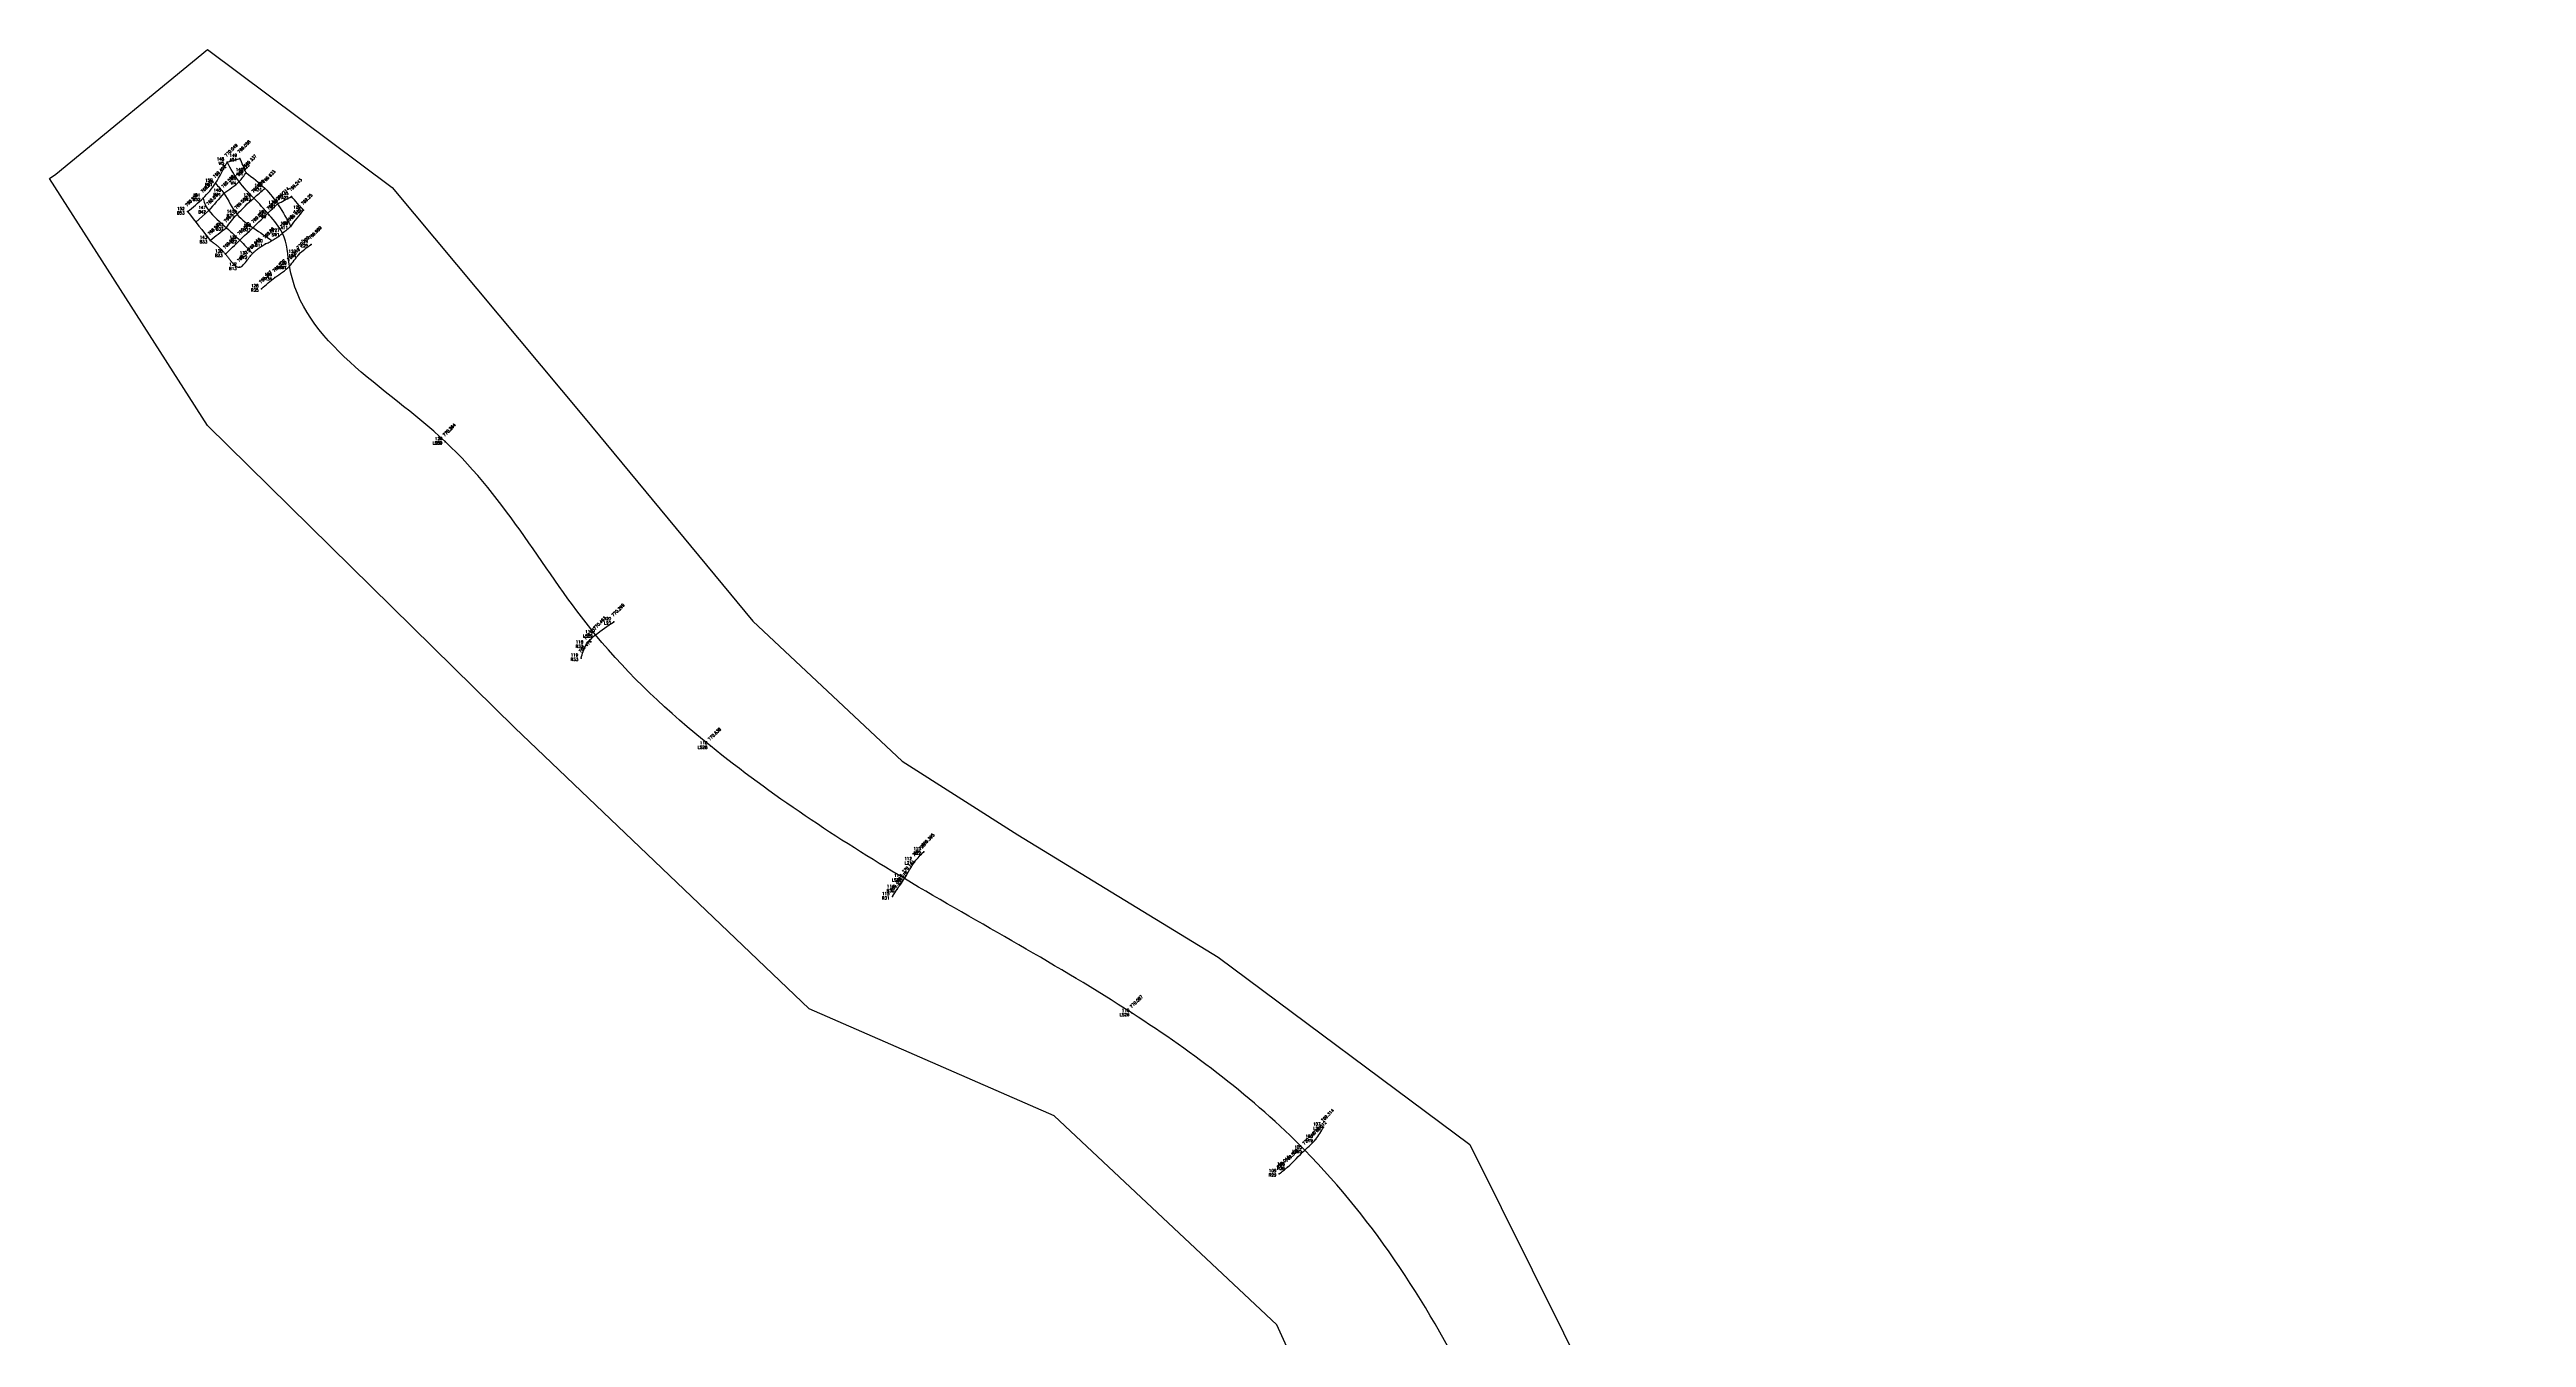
# Model space of a CAD drawing. Header units: millimetres. Extents: x 505 to 14020, y 627 to 6964.
# Drawn here: x 505.3 to 717.8, y 963.7 to 1074.2 of the extents above; entities that cross this region are included whole.
import ezdxf
from ezdxf.enums import TextEntityAlignment as Align

# ---------------------------------------------------------------- set-up
doc = ezdxf.new("R2010")
doc.units = ezdxf.units.MM
for name, color, linetype in [('Boundary', 6, 'Continuous'), ('Points', 7, 'Continuous'), ('Points-ELV', 6, 'Continuous'), ('Points-NUM', 4, 'Continuous'), ('Points-TXT', 3, 'Continuous')]:
    doc.layers.add(name, color=color, linetype=linetype)
doc.styles.add('romans', font='romans.shx')

# ---------------------------------------------------------------- blocks, each defined once
blk = doc.blocks.new('POINTS')
at = {"layer": 'Points'}
blk.add_line((0, 0), (0, 0), dxfattribs=at)
blk.add_point((0, 0), dxfattribs=at)
at = {"layer": 'Points-ELV', "style": 'romans'}
blk.add_attdef('ELEV', text='', height=1, rotation=45, dxfattribs=at).set_placement((0, 0), align=Align.BOTTOM_LEFT)
at = {"layer": 'Points-NUM', "style": 'romans'}
blk.add_attdef('PTNUM', text='', height=1, dxfattribs=at).set_placement((0, 0), align=Align.BOTTOM_RIGHT)
at = {"layer": 'Points-TXT', "style": 'romans'}
blk.add_attdef('DESC', text='', height=1, dxfattribs=at).set_placement((0, 0), align=Align.BOTTOM_RIGHT)

msp = doc.modelspace()

# ---------------------------------------------------------------- linework, layer by layer
for p, q in [((520.521, 1064.589, 770.049), (521.624, 1064.897)), ((518.951, 1060.42), (517.841, 1059.423))]:
    msp.add_line(p, q)
for points in [[(517.129, 1060.327, 768.558), (518.477, 1061.485, 768.819), (519.529, 1062.763, 769.492), (520.521, 1064.589, 770.049)], [(912.967, 648.71, 769.99), (902.379, 655.921, 769.999), (890.136, 664.768, 770.023), (876.479, 670.736, 769.982), (862.853, 677.391, 770.211), (850.419, 685.514, 770.182), (838.462, 694.46, 770.202), (826.993, 704.031, 770.175), (815.465, 713.515, 770.399), (807.631, 718.67, 770.426), (795.741, 727.771, 770.532), (781.669, 739.228, 770.447), (763.991, 756.343, 770.299), (750.93, 769.497, 770.212), (747.806, 772.493, 769.993), (746.553, 773.723, 769.925), (745.169, 775.329, 769.792), (743.778, 776.627, 769.765), (742.35, 778.051, 769.843), (729.68, 789.929, 769.883), (715.665, 806.134, 770.031), (702.073, 824.88, 769.989), (687.596, 846.578, 770.046), (672.149, 869.737, 769.766), (661.595, 890.131, 769.78), (649.047, 915.245, 769.769), (636.247, 938.94, 769.808), (627.61, 958.402, 770.004), (612.976, 979.791, 770.148), (598.181, 991.529, 770.087), (578.632, 1003.092, 770.164), (561.982, 1014.478, 770.638), (552.136, 1024.014, 770.493), (539.23, 1040.596, 770.264), (525.879, 1055.65, 769.819), (525.282, 1058.47, 770.019), (524.144, 1060.035, 769.993), (522.82, 1061.496, 769.859), (521.551, 1062.902, 769.925), (520.521, 1064.589, 770.049)], [(522.155, 1063.673, 769.337), (521.624, 1064.897)], [(520.238, 1061.908, 769.528), (521.551, 1062.902, 769.925), (522.155, 1063.673, 769.337)], [(518.477, 1061.485, 768.819), (518.951, 1060.42), (520.463, 1058.951, 769.118), (521.619, 1057.875)], [(520.238, 1061.908, 769.528), (518.951, 1060.42)], [(520.463, 1058.951, 769.118), (521.379, 1060.095, 769.589), (522.82, 1061.496, 769.859), (523.762, 1062.329, 769.633)], [(524.856, 1060.997, 0.05), (526.041, 1061.624)], [(525.991, 1059.068, 769.922), (527.084, 1060.454, 769.25)], [(527.084, 1060.454, 769.25), (526.041, 1061.624)], [(517.129, 1060.327, 768.558), (519.074, 1057.861)], [(519.074, 1057.861), (520.463, 1058.951, 769.118)], [(523.472, 1053.709, 769.287), (524.627, 1054.678, 769.532), (525.879, 1055.65, 769.819), (526.692, 1056.664, 770.109), (527.729, 1057.518, 769.989)], [(550.897, 1022.018, 769.474), (551.325, 1023.133, 770.037), (552.136, 1024.014, 770.493), (553.715, 1025.13, 770.299)], [(577.6, 1001.541, 769.555), (578.013, 1002.178, 769.916), (578.632, 1003.092, 770.164), (579.523, 1004.547, 769.796), (580.295, 1005.397, 769.395)], [(610.793, 977.765, 769.011), (611.507, 978.335, 769.509), (612.976, 979.791, 770.148), (613.924, 980.722, 769.812), (614.577, 981.762, 769.314)]]:
    msp.add_spline(points, degree=3)
for points, knots in [([(519.529, 1062.763, 769.492), (519.776, 1062.488, 769.506), (520.502, 1061.68, 769.548), (521.18, 1060.025, 769.519), (522.821, 1058.904, 769.857), (523.86, 1058.195, 770.063), (524.374, 1057.843, 770.162)], [0, 0, 0, 0, 1.1113064, 3.2543349, 5.1493797, 7.0215276, 7.0215276, 7.0215276, 7.0215276]), ([(522.155, 1063.673, 769.337), (522.709, 1063.251, 769.459), (523.763, 1062.446, 769.685), (525.035, 1060.833, 769.676), (525.662, 1059.675, 769.837), (525.991, 1059.068, 769.922)], [769.3381551, 769.3381551, 769.3381551, 769.3381551, 771.4539058, 773.3442738, 775.4276105, 775.4276105, 775.4276105, 775.4276105]), ([(520.386, 1056.686), (520.797, 1057.083, -0.001), (522.301, 1058.533, -0.003), (523.787, 1059.965, 0.02), (524.856, 1060.997, 0.05)], [0, 0, 0, 0, 1.7125341, 6.2604009, 6.2604009, 6.2604009, 6.2604009])]:
    msp.add_open_spline(points, degree=3, knots=knots)
msp.add_rational_spline([(519.074, 1057.861), (519.511, 1057.539), (520.358, 1056.917), (521.541, 1054.952), (522.56, 1056.79), (523.373, 1057.286), (523.828, 1057.562), (524.35, 1057.801), (524.838, 1058.106), (525.282, 1058.47)], [1, 1, 1, 1, 1, 1, 1, 0.994440842266, 0.994440842266, 1], degree=3, knots=[0, 0, 0, 0, 1.7612869, 3.4127892, 4.741415, 6.4209172, 6.4209172, 6.4209172, 6.6793796, 6.6793796, 6.6793796, 6.6793796])
for points in [[(525.991, 1059.068, 769.922), (525.791, 1058.855, 769.999), (525.536, 1058.663, 770.009), (525.282, 1058.47, 770.019)], [(521.619, 1057.875), (521.979, 1057.492, 92.225), (522.34, 1057.109, 184.45), (522.7, 1056.726, 276.675)]]:
    msp.add_open_spline(points, degree=3)
at = {"layer": 'Boundary'}
msp.add_line((505.292, 1063.167), (505.844, 1063.552), dxfattribs=at)
for points in [[(505.844, 1063.552, 0), (518.832, 1074.242, 0), (534.685, 1062.407, 0), (551.111, 1042.746, 0), (565.628, 1025.185, 0), (578.425, 1013.159, 0), (588.357, 1006.86, 0), (605.548, 996.361, 0), (627.146, 980.279, 0), (640.516, 953.364, 0), (660.01, 913.012, 0), (676.054, 888.006, 0), (713.707, 825.892, 0)], [(700.802, 796.745, 0), (662.191, 858.332, 0), (631.433, 918.895, 0), (610.585, 964.8, 0), (591.485, 982.743, 0), (570.474, 991.906, 0), (545.212, 1016.019, 0), (518.854, 1041.979, 0), (505.292, 1063.167, 0)]]:
    msp.add_polyline3d(points, dxfattribs=at)

# ---------------------------------------------------------------- block references
at = {"layer": 'Points', "linetype": 'Continuous'}
ref = msp.add_blockref('POINTS', (520.521, 1064.589, 770.049), dxfattribs=at)
ref.add_attrib('PTNUM', '148', dxfattribs={"layer": 'Points-NUM', "height": 0.25, "style": 'romans'}).set_placement((520.271, 1064.652, 770.049), align=Align.BOTTOM_RIGHT)
ref.add_attrib('DESC', 'W5', dxfattribs={"layer": 'Points-TXT', "height": 0.25, "style": 'romans'}).set_placement((520.271, 1064.277, 770.049), align=Align.BOTTOM_RIGHT)
ref.add_attrib('ELEV', '770.049', dxfattribs={"layer": 'Points-ELV', "height": 0.25, "rotation": 45, "style": 'romans'}).set_placement((520.521, 1064.964, 770.049), align=Align.BOTTOM_LEFT)
ref = msp.add_blockref('POINTS', (521.624, 1064.897), dxfattribs=at)
ref.add_attrib('PTNUM', '149', dxfattribs={"layer": 'Points-NUM', "height": 0.25, "style": 'romans'}).set_placement((521.374, 1064.959), align=Align.BOTTOM_RIGHT)
ref.add_attrib('DESC', 'A51', dxfattribs={"layer": 'Points-TXT', "height": 0.25, "style": 'romans'}).set_placement((521.374, 1064.584), align=Align.BOTTOM_RIGHT)
ref.add_attrib('ELEV', '769.058', dxfattribs={"layer": 'Points-ELV', "height": 0.25, "rotation": 45, "style": 'romans'}).set_placement((521.624, 1065.272), align=Align.BOTTOM_LEFT)
ref = msp.add_blockref('POINTS', (522.155, 1063.673, 769.337), dxfattribs=at)
ref.add_attrib('PTNUM', '145', dxfattribs={"layer": 'Points-NUM', "height": 0.25, "style": 'romans'}).set_placement((521.905, 1063.736, 769.337), align=Align.BOTTOM_RIGHT)
ref.add_attrib('DESC', 'A41', dxfattribs={"layer": 'Points-TXT', "height": 0.25, "style": 'romans'}).set_placement((521.905, 1063.361, 769.337), align=Align.BOTTOM_RIGHT)
ref.add_attrib('ELEV', '769.337', dxfattribs={"layer": 'Points-ELV', "height": 0.25, "rotation": 45, "style": 'romans'}).set_placement((522.155, 1064.048, 769.337), align=Align.BOTTOM_LEFT)
ref = msp.add_blockref('POINTS', (518.477, 1061.485, 768.819), dxfattribs=at)
ref.add_attrib('PTNUM', '151', dxfattribs={"layer": 'Points-NUM', "height": 0.25, "style": 'romans'}).set_placement((518.227, 1061.548, 768.819), align=Align.BOTTOM_RIGHT)
ref.add_attrib('DESC', 'B52', dxfattribs={"layer": 'Points-TXT', "height": 0.25, "style": 'romans'}).set_placement((518.227, 1061.173, 768.819), align=Align.BOTTOM_RIGHT)
ref.add_attrib('ELEV', '768.819', dxfattribs={"layer": 'Points-ELV', "height": 0.25, "rotation": 45, "style": 'romans'}).set_placement((518.477, 1061.86, 768.819), align=Align.BOTTOM_LEFT)
ref = msp.add_blockref('POINTS', (519.529, 1062.763, 769.492), dxfattribs=at)
ref.add_attrib('PTNUM', '150', dxfattribs={"layer": 'Points-NUM', "height": 0.25, "style": 'romans'}).set_placement((519.279, 1062.826, 769.492), align=Align.BOTTOM_RIGHT)
ref.add_attrib('DESC', 'B51', dxfattribs={"layer": 'Points-TXT', "height": 0.25, "style": 'romans'}).set_placement((519.279, 1062.451, 769.492), align=Align.BOTTOM_RIGHT)
ref.add_attrib('ELEV', '769.492', dxfattribs={"layer": 'Points-ELV', "height": 0.25, "rotation": 45, "style": 'romans'}).set_placement((519.529, 1063.138, 769.492), align=Align.BOTTOM_LEFT)
ref = msp.add_blockref('POINTS', (520.238, 1061.908, 769.528), dxfattribs=at)
ref.add_attrib('PTNUM', '146', dxfattribs={"layer": 'Points-NUM', "height": 0.25, "style": 'romans'}).set_placement((519.988, 1061.971, 769.528), align=Align.BOTTOM_RIGHT)
ref.add_attrib('DESC', 'B41', dxfattribs={"layer": 'Points-TXT', "height": 0.25, "style": 'romans'}).set_placement((519.988, 1061.596, 769.528), align=Align.BOTTOM_RIGHT)
ref.add_attrib('ELEV', '769.528', dxfattribs={"layer": 'Points-ELV', "height": 0.25, "rotation": 45, "style": 'romans'}).set_placement((520.238, 1062.283, 769.528), align=Align.BOTTOM_LEFT)
ref = msp.add_blockref('POINTS', (521.551, 1062.902, 769.925), dxfattribs=at)
ref.add_attrib('PTNUM', '144', dxfattribs={"layer": 'Points-NUM', "height": 0.25, "style": 'romans'}).set_placement((521.301, 1062.965, 769.925), align=Align.BOTTOM_RIGHT)
ref.add_attrib('DESC', 'W4', dxfattribs={"layer": 'Points-TXT', "height": 0.25, "style": 'romans'}).set_placement((521.301, 1062.59, 769.925), align=Align.BOTTOM_RIGHT)
ref.add_attrib('ELEV', '769.925', dxfattribs={"layer": 'Points-ELV', "height": 0.25, "rotation": 45, "style": 'romans'}).set_placement((521.551, 1063.277, 769.925), align=Align.BOTTOM_LEFT)
ref = msp.add_blockref('POINTS', (522.82, 1061.496, 769.859), dxfattribs=at)
ref.add_attrib('PTNUM', '139', dxfattribs={"layer": 'Points-NUM', "height": 0.25, "style": 'romans'}).set_placement((522.57, 1061.559, 769.859), align=Align.BOTTOM_RIGHT)
ref.add_attrib('DESC', 'W3', dxfattribs={"layer": 'Points-TXT', "height": 0.25, "style": 'romans'}).set_placement((522.57, 1061.184, 769.859), align=Align.BOTTOM_RIGHT)
ref.add_attrib('ELEV', '769.859', dxfattribs={"layer": 'Points-ELV', "height": 0.25, "rotation": 45, "style": 'romans'}).set_placement((522.82, 1061.871, 769.859), align=Align.BOTTOM_LEFT)
ref = msp.add_blockref('POINTS', (523.762, 1062.329, 769.633), dxfattribs=at)
ref.add_attrib('PTNUM', '140', dxfattribs={"layer": 'Points-NUM', "height": 0.25, "style": 'romans'}).set_placement((523.512, 1062.392, 769.633), align=Align.BOTTOM_RIGHT)
ref.add_attrib('DESC', 'A31', dxfattribs={"layer": 'Points-TXT', "height": 0.25, "style": 'romans'}).set_placement((523.512, 1062.017, 769.633), align=Align.BOTTOM_RIGHT)
ref.add_attrib('ELEV', '769.633', dxfattribs={"layer": 'Points-ELV', "height": 0.25, "rotation": 45, "style": 'romans'}).set_placement((523.762, 1062.704, 769.633), align=Align.BOTTOM_LEFT)
ref = msp.add_blockref('POINTS', (526.041, 1061.624), dxfattribs=at)
ref.add_attrib('PTNUM', '135', dxfattribs={"layer": 'Points-NUM', "height": 0.25, "style": 'romans'}).set_placement((525.791, 1061.687), align=Align.BOTTOM_RIGHT)
ref.add_attrib('DESC', 'A22', dxfattribs={"layer": 'Points-TXT', "height": 0.25, "style": 'romans'}).set_placement((525.791, 1061.312), align=Align.BOTTOM_RIGHT)
ref.add_attrib('ELEV', '769.243', dxfattribs={"layer": 'Points-ELV', "height": 0.25, "rotation": 45, "style": 'romans'}).set_placement((526.041, 1061.999), align=Align.BOTTOM_LEFT)
ref = msp.add_blockref('POINTS', (517.129, 1060.327, 768.558), dxfattribs=at)
ref.add_attrib('PTNUM', '152', dxfattribs={"layer": 'Points-NUM', "height": 0.25, "style": 'romans'}).set_placement((516.879, 1060.389, 768.558), align=Align.BOTTOM_RIGHT)
ref.add_attrib('DESC', 'B53', dxfattribs={"layer": 'Points-TXT', "height": 0.25, "style": 'romans'}).set_placement((516.879, 1060.014, 768.558), align=Align.BOTTOM_RIGHT)
ref.add_attrib('ELEV', '768.558', dxfattribs={"layer": 'Points-ELV', "height": 0.25, "rotation": 45, "style": 'romans'}).set_placement((517.129, 1060.702, 768.558), align=Align.BOTTOM_LEFT)
ref = msp.add_blockref('POINTS', (518.951, 1060.42), dxfattribs=at)
ref.add_attrib('PTNUM', '147', dxfattribs={"layer": 'Points-NUM', "height": 0.25, "style": 'romans'}).set_placement((518.701, 1060.482), align=Align.BOTTOM_RIGHT)
ref.add_attrib('DESC', 'B42', dxfattribs={"layer": 'Points-TXT', "height": 0.25, "style": 'romans'}).set_placement((518.701, 1060.107), align=Align.BOTTOM_RIGHT)
ref.add_attrib('ELEV', '768.614', dxfattribs={"layer": 'Points-ELV', "height": 0.25, "rotation": 45, "style": 'romans'}).set_placement((518.951, 1060.795), align=Align.BOTTOM_LEFT)
ref = msp.add_blockref('POINTS', (520.463, 1058.951, 769.118), dxfattribs=at)
ref.add_attrib('PTNUM', '142', dxfattribs={"layer": 'Points-NUM', "height": 0.25, "style": 'romans'}).set_placement((520.213, 1059.014, 769.118), align=Align.BOTTOM_RIGHT)
ref.add_attrib('DESC', 'B32', dxfattribs={"layer": 'Points-TXT', "height": 0.25, "style": 'romans'}).set_placement((520.213, 1058.639, 769.118), align=Align.BOTTOM_RIGHT)
ref.add_attrib('ELEV', '769.118', dxfattribs={"layer": 'Points-ELV', "height": 0.25, "rotation": 45, "style": 'romans'}).set_placement((520.463, 1059.326, 769.118), align=Align.BOTTOM_LEFT)
ref = msp.add_blockref('POINTS', (521.379, 1060.095, 769.589), dxfattribs=at)
ref.add_attrib('PTNUM', '141', dxfattribs={"layer": 'Points-NUM', "height": 0.25, "style": 'romans'}).set_placement((521.129, 1060.158, 769.589), align=Align.BOTTOM_RIGHT)
ref.add_attrib('DESC', 'B31', dxfattribs={"layer": 'Points-TXT', "height": 0.25, "style": 'romans'}).set_placement((521.129, 1059.783, 769.589), align=Align.BOTTOM_RIGHT)
ref.add_attrib('ELEV', '769.589', dxfattribs={"layer": 'Points-ELV', "height": 0.25, "rotation": 45, "style": 'romans'}).set_placement((521.379, 1060.47, 769.589), align=Align.BOTTOM_LEFT)
ref = msp.add_blockref('POINTS', (522.825, 1058.901, 769.856), dxfattribs=at)
ref.add_attrib('PTNUM', '136', dxfattribs={"layer": 'Points-NUM', "height": 0.25, "style": 'romans'}).set_placement((522.575, 1058.964, 769.856), align=Align.BOTTOM_RIGHT)
ref.add_attrib('DESC', 'B21', dxfattribs={"layer": 'Points-TXT', "height": 0.25, "style": 'romans'}).set_placement((522.575, 1058.589, 769.856), align=Align.BOTTOM_RIGHT)
ref.add_attrib('ELEV', '769.856', dxfattribs={"layer": 'Points-ELV', "height": 0.25, "rotation": 45, "style": 'romans'}).set_placement((522.825, 1059.276, 769.856), align=Align.BOTTOM_LEFT)
ref = msp.add_blockref('POINTS', (524.144, 1060.035, 769.993), dxfattribs=at)
ref.add_attrib('PTNUM', '133', dxfattribs={"layer": 'Points-NUM', "height": 0.25, "style": 'romans'}).set_placement((523.894, 1060.098, 769.993), align=Align.BOTTOM_RIGHT)
ref.add_attrib('DESC', 'W2', dxfattribs={"layer": 'Points-TXT', "height": 0.25, "style": 'romans'}).set_placement((523.894, 1059.723, 769.993), align=Align.BOTTOM_RIGHT)
ref.add_attrib('ELEV', '769.993', dxfattribs={"layer": 'Points-ELV', "height": 0.25, "rotation": 45, "style": 'romans'}).set_placement((524.144, 1060.41, 769.993), align=Align.BOTTOM_LEFT)
ref = msp.add_blockref('POINTS', (524.949, 1060.86, 769.714), dxfattribs=at)
ref.add_attrib('PTNUM', '134', dxfattribs={"layer": 'Points-NUM', "height": 0.25, "style": 'romans'}).set_placement((524.699, 1060.923, 769.714), align=Align.BOTTOM_RIGHT)
ref.add_attrib('DESC', 'A21', dxfattribs={"layer": 'Points-TXT', "height": 0.25, "style": 'romans'}).set_placement((524.699, 1060.548, 769.714), align=Align.BOTTOM_RIGHT)
ref.add_attrib('ELEV', '769.714', dxfattribs={"layer": 'Points-ELV', "height": 0.25, "rotation": 45, "style": 'romans'}).set_placement((524.949, 1061.235, 769.714), align=Align.BOTTOM_LEFT)
ref = msp.add_blockref('POINTS', (525.991, 1059.068, 769.922), dxfattribs=at)
ref.add_attrib('PTNUM', '128', dxfattribs={"layer": 'Points-NUM', "height": 0.25, "style": 'romans'}).set_placement((525.741, 1059.131, 769.922), align=Align.BOTTOM_RIGHT)
ref.add_attrib('DESC', 'A11', dxfattribs={"layer": 'Points-TXT', "height": 0.25, "style": 'romans'}).set_placement((525.741, 1058.756, 769.922), align=Align.BOTTOM_RIGHT)
ref.add_attrib('ELEV', '769.922', dxfattribs={"layer": 'Points-ELV', "height": 0.25, "rotation": 45, "style": 'romans'}).set_placement((525.991, 1059.443, 769.922), align=Align.BOTTOM_LEFT)
ref = msp.add_blockref('POINTS', (527.084, 1060.454, 769.25), dxfattribs=at)
ref.add_attrib('PTNUM', '129', dxfattribs={"layer": 'Points-NUM', "height": 0.25, "style": 'romans'}).set_placement((526.834, 1060.516, 769.25), align=Align.BOTTOM_RIGHT)
ref.add_attrib('DESC', 'A12', dxfattribs={"layer": 'Points-TXT', "height": 0.25, "style": 'romans'}).set_placement((526.834, 1060.141, 769.25), align=Align.BOTTOM_RIGHT)
ref.add_attrib('ELEV', '769.25', dxfattribs={"layer": 'Points-ELV', "height": 0.25, "rotation": 45, "style": 'romans'}).set_placement((527.084, 1060.829, 769.25), align=Align.BOTTOM_LEFT)
ref = msp.add_blockref('POINTS', (519.074, 1057.861), dxfattribs=at)
ref.add_attrib('PTNUM', '143', dxfattribs={"layer": 'Points-NUM', "height": 0.25, "style": 'romans'}).set_placement((518.824, 1057.923), align=Align.BOTTOM_RIGHT)
ref.add_attrib('DESC', 'B33', dxfattribs={"layer": 'Points-TXT', "height": 0.25, "style": 'romans'}).set_placement((518.824, 1057.548), align=Align.BOTTOM_RIGHT)
ref.add_attrib('ELEV', '768.901', dxfattribs={"layer": 'Points-ELV', "height": 0.25, "rotation": 45, "style": 'romans'}).set_placement((519.074, 1058.236), align=Align.BOTTOM_LEFT)
ref = msp.add_blockref('POINTS', (520.386, 1056.686), dxfattribs=at)
ref.add_attrib('PTNUM', '138', dxfattribs={"layer": 'Points-NUM', "height": 0.25, "style": 'romans'}).set_placement((520.136, 1056.748), align=Align.BOTTOM_RIGHT)
ref.add_attrib('DESC', 'B23', dxfattribs={"layer": 'Points-TXT', "height": 0.25, "style": 'romans'}).set_placement((520.136, 1056.373), align=Align.BOTTOM_RIGHT)
ref.add_attrib('ELEV', '769.266', dxfattribs={"layer": 'Points-ELV', "height": 0.25, "rotation": 45, "style": 'romans'}).set_placement((520.386, 1057.061), align=Align.BOTTOM_LEFT)
ref = msp.add_blockref('POINTS', (521.619, 1057.875), dxfattribs=at)
ref.add_attrib('PTNUM', '137', dxfattribs={"layer": 'Points-NUM', "height": 0.25, "style": 'romans'}).set_placement((521.369, 1057.937), align=Align.BOTTOM_RIGHT)
ref.add_attrib('DESC', 'B22', dxfattribs={"layer": 'Points-TXT', "height": 0.25, "style": 'romans'}).set_placement((521.369, 1057.562), align=Align.BOTTOM_RIGHT)
ref.add_attrib('ELEV', '769.562', dxfattribs={"layer": 'Points-ELV', "height": 0.25, "rotation": 45, "style": 'romans'}).set_placement((521.619, 1058.25), align=Align.BOTTOM_LEFT)
ref = msp.add_blockref('POINTS', (523.828, 1057.562), dxfattribs=at)
ref.add_attrib('PTNUM', '130', dxfattribs={"layer": 'Points-NUM', "height": 0.25, "style": 'romans'}).set_placement((523.578, 1057.625), align=Align.BOTTOM_RIGHT)
ref.add_attrib('DESC', 'B11', dxfattribs={"layer": 'Points-TXT', "height": 0.25, "style": 'romans'}).set_placement((523.578, 1057.25), align=Align.BOTTOM_RIGHT)
ref.add_attrib('ELEV', '769.88', dxfattribs={"layer": 'Points-ELV', "height": 0.25, "rotation": 45, "style": 'romans'}).set_placement((523.828, 1057.937), align=Align.BOTTOM_LEFT)
ref = msp.add_blockref('POINTS', (525.282, 1058.47, 770.019), dxfattribs=at)
ref.add_attrib('PTNUM', '127', dxfattribs={"layer": 'Points-NUM', "height": 0.25, "style": 'romans'}).set_placement((525.032, 1058.533, 770.019), align=Align.BOTTOM_RIGHT)
ref.add_attrib('DESC', 'SW1', dxfattribs={"layer": 'Points-TXT', "height": 0.25, "style": 'romans'}).set_placement((525.032, 1058.158, 770.019), align=Align.BOTTOM_RIGHT)
ref.add_attrib('ELEV', '770.019', dxfattribs={"layer": 'Points-ELV', "height": 0.25, "rotation": 45, "style": 'romans'}).set_placement((525.282, 1058.845, 770.019), align=Align.BOTTOM_LEFT)
ref = msp.add_blockref('POINTS', (527.729, 1057.518, 769.989), dxfattribs=at)
ref.add_attrib('PTNUM', '124', dxfattribs={"layer": 'Points-NUM', "height": 0.25, "style": 'romans'}).set_placement((527.479, 1057.581, 769.989), align=Align.BOTTOM_RIGHT)
ref.add_attrib('DESC', 'L25', dxfattribs={"layer": 'Points-TXT', "height": 0.25, "style": 'romans'}).set_placement((527.479, 1057.206, 769.989), align=Align.BOTTOM_RIGHT)
ref.add_attrib('ELEV', '769.989', dxfattribs={"layer": 'Points-ELV', "height": 0.25, "rotation": 45, "style": 'romans'}).set_placement((527.729, 1057.893, 769.989), align=Align.BOTTOM_LEFT)
ref = msp.add_blockref('POINTS', (521.593, 1055.559), dxfattribs=at)
ref.add_attrib('PTNUM', '132', dxfattribs={"layer": 'Points-NUM', "height": 0.25, "style": 'romans'}).set_placement((521.343, 1055.621), align=Align.BOTTOM_RIGHT)
ref.add_attrib('DESC', 'B13', dxfattribs={"layer": 'Points-TXT', "height": 0.25, "style": 'romans'}).set_placement((521.343, 1055.246), align=Align.BOTTOM_RIGHT)
ref.add_attrib('ELEV', '769.375', dxfattribs={"layer": 'Points-ELV', "height": 0.25, "rotation": 45, "style": 'romans'}).set_placement((521.593, 1055.934), align=Align.BOTTOM_LEFT)
ref = msp.add_blockref('POINTS', (522.513, 1056.517), dxfattribs=at)
ref.add_attrib('PTNUM', '131', dxfattribs={"layer": 'Points-NUM', "height": 0.25, "style": 'romans'}).set_placement((522.263, 1056.579), align=Align.BOTTOM_RIGHT)
ref.add_attrib('DESC', 'B12', dxfattribs={"layer": 'Points-TXT', "height": 0.25, "style": 'romans'}).set_placement((522.263, 1056.204), align=Align.BOTTOM_RIGHT)
ref.add_attrib('ELEV', '769.646', dxfattribs={"layer": 'Points-ELV', "height": 0.25, "rotation": 45, "style": 'romans'}).set_placement((522.513, 1056.892), align=Align.BOTTOM_LEFT)
ref = msp.add_blockref('POINTS', (524.627, 1054.678, 769.532), dxfattribs=at)
ref.add_attrib('PTNUM', '125', dxfattribs={"layer": 'Points-NUM', "height": 0.25, "style": 'romans'}).set_placement((524.377, 1054.741, 769.532), align=Align.BOTTOM_RIGHT)
ref.add_attrib('DESC', 'R34', dxfattribs={"layer": 'Points-TXT', "height": 0.25, "style": 'romans'}).set_placement((524.377, 1054.366, 769.532), align=Align.BOTTOM_RIGHT)
ref.add_attrib('ELEV', '769.532', dxfattribs={"layer": 'Points-ELV', "height": 0.25, "rotation": 45, "style": 'romans'}).set_placement((524.627, 1055.053, 769.532), align=Align.BOTTOM_LEFT)
ref = msp.add_blockref('POINTS', (525.879, 1055.65, 769.819), dxfattribs=at)
ref.add_attrib('PTNUM', '122', dxfattribs={"layer": 'Points-NUM', "height": 0.25, "style": 'romans'}).set_placement((525.629, 1055.713, 769.819), align=Align.BOTTOM_RIGHT)
ref.add_attrib('DESC', 'LS31', dxfattribs={"layer": 'Points-TXT', "height": 0.25, "style": 'romans'}).set_placement((525.629, 1055.338, 769.819), align=Align.BOTTOM_RIGHT)
ref.add_attrib('ELEV', '769.819', dxfattribs={"layer": 'Points-ELV', "height": 0.25, "rotation": 45, "style": 'romans'}).set_placement((525.879, 1056.025, 769.819), align=Align.BOTTOM_LEFT)
ref = msp.add_blockref('POINTS', (525.879, 1055.65, 769.819), dxfattribs=at)
ref.add_attrib('PTNUM', '0', dxfattribs={"layer": 'Points-NUM', "height": 0.25, "style": 'romans'}).set_placement((525.629, 1055.713, 769.819), align=Align.BOTTOM_RIGHT)
ref.add_attrib('DESC', 'PRT', dxfattribs={"layer": 'Points-TXT', "height": 0.25, "style": 'romans'}).set_placement((525.629, 1055.338, 769.819), align=Align.BOTTOM_RIGHT)
ref.add_attrib('ELEV', '769.819', dxfattribs={"layer": 'Points-ELV', "height": 0.25, "rotation": 45, "style": 'romans'}).set_placement((525.879, 1056.025, 769.819), align=Align.BOTTOM_LEFT)
ref = msp.add_blockref('POINTS', (526.692, 1056.664, 770.109), dxfattribs=at)
ref.add_attrib('PTNUM', '123', dxfattribs={"layer": 'Points-NUM', "height": 0.25, "style": 'romans'}).set_placement((526.442, 1056.727, 770.109), align=Align.BOTTOM_RIGHT)
ref.add_attrib('DESC', 'L24', dxfattribs={"layer": 'Points-TXT', "height": 0.25, "style": 'romans'}).set_placement((526.442, 1056.352, 770.109), align=Align.BOTTOM_RIGHT)
ref.add_attrib('ELEV', '770.109', dxfattribs={"layer": 'Points-ELV', "height": 0.25, "rotation": 45, "style": 'romans'}).set_placement((526.692, 1057.039, 770.109), align=Align.BOTTOM_LEFT)
ref = msp.add_blockref('POINTS', (523.472, 1053.709, 769.287), dxfattribs=at)
ref.add_attrib('PTNUM', '126', dxfattribs={"layer": 'Points-NUM', "height": 0.25, "style": 'romans'}).set_placement((523.222, 1053.772, 769.287), align=Align.BOTTOM_RIGHT)
ref.add_attrib('DESC', 'R35', dxfattribs={"layer": 'Points-TXT', "height": 0.25, "style": 'romans'}).set_placement((523.222, 1053.397, 769.287), align=Align.BOTTOM_RIGHT)
ref.add_attrib('ELEV', '769.287', dxfattribs={"layer": 'Points-ELV', "height": 0.25, "rotation": 45, "style": 'romans'}).set_placement((523.472, 1054.084, 769.287), align=Align.BOTTOM_LEFT)
ref = msp.add_blockref('POINTS', (539.246, 1040.578, 770.314), dxfattribs=at)
ref.add_attrib('PTNUM', '121', dxfattribs={"layer": 'Points-NUM', "height": 0.25, "style": 'romans'}).set_placement((538.996, 1040.641, 770.314), align=Align.BOTTOM_RIGHT)
ref.add_attrib('DESC', 'LS30', dxfattribs={"layer": 'Points-TXT', "height": 0.25, "style": 'romans'}).set_placement((538.996, 1040.266, 770.314), align=Align.BOTTOM_RIGHT)
ref.add_attrib('ELEV', '770.314', dxfattribs={"layer": 'Points-ELV', "height": 0.25, "rotation": 45, "style": 'romans'}).set_placement((539.246, 1040.953, 770.314), align=Align.BOTTOM_LEFT)
ref = msp.add_blockref('POINTS', (539.23, 1040.596, 770.264), dxfattribs=at)
ref.add_attrib('PTNUM', '0', dxfattribs={"layer": 'Points-NUM', "height": 0.25, "style": 'romans'}).set_placement((538.98, 1040.659, 770.264), align=Align.BOTTOM_RIGHT)
ref.add_attrib('DESC', 'BS9', dxfattribs={"layer": 'Points-TXT', "height": 0.25, "style": 'romans'}).set_placement((538.98, 1040.284, 770.264), align=Align.BOTTOM_RIGHT)
ref.add_attrib('ELEV', '770.264', dxfattribs={"layer": 'Points-ELV', "height": 0.25, "rotation": 45, "style": 'romans'}).set_placement((539.23, 1040.971, 770.264), align=Align.BOTTOM_LEFT)
ref = msp.add_blockref('POINTS', (553.715, 1025.13, 770.299), dxfattribs=at)
ref.add_attrib('PTNUM', '120', dxfattribs={"layer": 'Points-NUM', "height": 0.25, "style": 'romans'}).set_placement((553.465, 1025.193, 770.299), align=Align.BOTTOM_RIGHT)
ref.add_attrib('DESC', 'L23', dxfattribs={"layer": 'Points-TXT', "height": 0.25, "style": 'romans'}).set_placement((553.465, 1024.818, 770.299), align=Align.BOTTOM_RIGHT)
ref.add_attrib('ELEV', '770.299', dxfattribs={"layer": 'Points-ELV', "height": 0.25, "rotation": 45, "style": 'romans'}).set_placement((553.715, 1025.505, 770.299), align=Align.BOTTOM_LEFT)
ref = msp.add_blockref('POINTS', (551.325, 1023.133, 770.037), dxfattribs=at)
ref.add_attrib('PTNUM', '118', dxfattribs={"layer": 'Points-NUM', "height": 0.25, "style": 'romans'}).set_placement((551.075, 1023.196, 770.037), align=Align.BOTTOM_RIGHT)
ref.add_attrib('DESC', 'R32', dxfattribs={"layer": 'Points-TXT', "height": 0.25, "style": 'romans'}).set_placement((551.075, 1022.821, 770.037), align=Align.BOTTOM_RIGHT)
ref.add_attrib('ELEV', '770.037', dxfattribs={"layer": 'Points-ELV', "height": 0.25, "rotation": 45, "style": 'romans'}).set_placement((551.325, 1023.508, 770.037), align=Align.BOTTOM_LEFT)
ref = msp.add_blockref('POINTS', (552.136, 1024.014, 770.493), dxfattribs=at)
ref.add_attrib('PTNUM', '117', dxfattribs={"layer": 'Points-NUM', "height": 0.25, "style": 'romans'}).set_placement((551.886, 1024.077, 770.493), align=Align.BOTTOM_RIGHT)
ref.add_attrib('DESC', 'LS29', dxfattribs={"layer": 'Points-TXT', "height": 0.25, "style": 'romans'}).set_placement((551.886, 1023.702, 770.493), align=Align.BOTTOM_RIGHT)
ref.add_attrib('ELEV', '770.493', dxfattribs={"layer": 'Points-ELV', "height": 0.25, "rotation": 45, "style": 'romans'}).set_placement((552.136, 1024.389, 770.493), align=Align.BOTTOM_LEFT)
ref = msp.add_blockref('POINTS', (550.897, 1022.018, 769.474), dxfattribs=at)
ref.add_attrib('PTNUM', '119', dxfattribs={"layer": 'Points-NUM', "height": 0.25, "style": 'romans'}).set_placement((550.647, 1022.081, 769.474), align=Align.BOTTOM_RIGHT)
ref.add_attrib('DESC', 'R33', dxfattribs={"layer": 'Points-TXT', "height": 0.25, "style": 'romans'}).set_placement((550.647, 1021.706, 769.474), align=Align.BOTTOM_RIGHT)
ref.add_attrib('ELEV', '769.474', dxfattribs={"layer": 'Points-ELV', "height": 0.25, "rotation": 45, "style": 'romans'}).set_placement((550.897, 1022.393, 769.474), align=Align.BOTTOM_LEFT)
ref = msp.add_blockref('POINTS', (561.982, 1014.478, 770.638), dxfattribs=at)
ref.add_attrib('PTNUM', '116', dxfattribs={"layer": 'Points-NUM', "height": 0.25, "style": 'romans'}).set_placement((561.732, 1014.541, 770.638), align=Align.BOTTOM_RIGHT)
ref.add_attrib('DESC', 'LS28', dxfattribs={"layer": 'Points-TXT', "height": 0.25, "style": 'romans'}).set_placement((561.732, 1014.166, 770.638), align=Align.BOTTOM_RIGHT)
ref.add_attrib('ELEV', '770.638', dxfattribs={"layer": 'Points-ELV', "height": 0.25, "rotation": 45, "style": 'romans'}).set_placement((561.982, 1014.853, 770.638), align=Align.BOTTOM_LEFT)
ref = msp.add_blockref('POINTS', (579.523, 1004.547, 769.796), dxfattribs=at)
ref.add_attrib('PTNUM', '112', dxfattribs={"layer": 'Points-NUM', "height": 0.25, "style": 'romans'}).set_placement((579.273, 1004.61, 769.796), align=Align.BOTTOM_RIGHT)
ref.add_attrib('DESC', 'L21', dxfattribs={"layer": 'Points-TXT', "height": 0.25, "style": 'romans'}).set_placement((579.273, 1004.235, 769.796), align=Align.BOTTOM_RIGHT)
ref.add_attrib('ELEV', '769.796', dxfattribs={"layer": 'Points-ELV', "height": 0.25, "rotation": 45, "style": 'romans'}).set_placement((579.523, 1004.922, 769.796), align=Align.BOTTOM_LEFT)
ref = msp.add_blockref('POINTS', (580.295, 1005.397, 769.395), dxfattribs=at)
ref.add_attrib('PTNUM', '113', dxfattribs={"layer": 'Points-NUM', "height": 0.25, "style": 'romans'}).set_placement((580.045, 1005.46, 769.395), align=Align.BOTTOM_RIGHT)
ref.add_attrib('DESC', 'L22', dxfattribs={"layer": 'Points-TXT', "height": 0.25, "style": 'romans'}).set_placement((580.045, 1005.085, 769.395), align=Align.BOTTOM_RIGHT)
ref.add_attrib('ELEV', '769.395', dxfattribs={"layer": 'Points-ELV', "height": 0.25, "rotation": 45, "style": 'romans'}).set_placement((580.295, 1005.772, 769.395), align=Align.BOTTOM_LEFT)
ref = msp.add_blockref('POINTS', (577.6, 1001.541, 769.555), dxfattribs=at)
ref.add_attrib('PTNUM', '115', dxfattribs={"layer": 'Points-NUM', "height": 0.25, "style": 'romans'}).set_placement((577.35, 1001.604, 769.555), align=Align.BOTTOM_RIGHT)
ref.add_attrib('DESC', 'R31', dxfattribs={"layer": 'Points-TXT', "height": 0.25, "style": 'romans'}).set_placement((577.35, 1001.229, 769.555), align=Align.BOTTOM_RIGHT)
ref.add_attrib('ELEV', '769.555', dxfattribs={"layer": 'Points-ELV', "height": 0.25, "rotation": 45, "style": 'romans'}).set_placement((577.6, 1001.916, 769.555), align=Align.BOTTOM_LEFT)
ref = msp.add_blockref('POINTS', (578.013, 1002.178, 769.916), dxfattribs=at)
ref.add_attrib('PTNUM', '114', dxfattribs={"layer": 'Points-NUM', "height": 0.25, "style": 'romans'}).set_placement((577.763, 1002.241, 769.916), align=Align.BOTTOM_RIGHT)
ref.add_attrib('DESC', 'R30', dxfattribs={"layer": 'Points-TXT', "height": 0.25, "style": 'romans'}).set_placement((577.763, 1001.866, 769.916), align=Align.BOTTOM_RIGHT)
ref.add_attrib('ELEV', '769.916', dxfattribs={"layer": 'Points-ELV', "height": 0.25, "rotation": 45, "style": 'romans'}).set_placement((578.013, 1002.553, 769.916), align=Align.BOTTOM_LEFT)
ref = msp.add_blockref('POINTS', (578.632, 1003.092, 770.164), dxfattribs=at)
ref.add_attrib('PTNUM', '111', dxfattribs={"layer": 'Points-NUM', "height": 0.25, "style": 'romans'}).set_placement((578.382, 1003.155, 770.164), align=Align.BOTTOM_RIGHT)
ref.add_attrib('DESC', 'LS27', dxfattribs={"layer": 'Points-TXT', "height": 0.25, "style": 'romans'}).set_placement((578.382, 1002.78, 770.164), align=Align.BOTTOM_RIGHT)
ref.add_attrib('ELEV', '770.164', dxfattribs={"layer": 'Points-ELV', "height": 0.25, "rotation": 45, "style": 'romans'}).set_placement((578.632, 1003.467, 770.164), align=Align.BOTTOM_LEFT)
ref = msp.add_blockref('POINTS', (598.181, 991.529, 770.087), dxfattribs=at)
ref.add_attrib('PTNUM', '110', dxfattribs={"layer": 'Points-NUM', "height": 0.25, "style": 'romans'}).set_placement((597.931, 991.592, 770.087), align=Align.BOTTOM_RIGHT)
ref.add_attrib('DESC', 'LS26', dxfattribs={"layer": 'Points-TXT', "height": 0.25, "style": 'romans'}).set_placement((597.931, 991.217, 770.087), align=Align.BOTTOM_RIGHT)
ref.add_attrib('ELEV', '770.087', dxfattribs={"layer": 'Points-ELV', "height": 0.25, "rotation": 45, "style": 'romans'}).set_placement((598.181, 991.904, 770.087), align=Align.BOTTOM_LEFT)
ref = msp.add_blockref('POINTS', (613.924, 980.722, 769.812), dxfattribs=at)
ref.add_attrib('PTNUM', '106', dxfattribs={"layer": 'Points-NUM', "height": 0.25, "style": 'romans'}).set_placement((613.674, 980.785, 769.812), align=Align.BOTTOM_RIGHT)
ref.add_attrib('DESC', 'L19', dxfattribs={"layer": 'Points-TXT', "height": 0.25, "style": 'romans'}).set_placement((613.674, 980.41, 769.812), align=Align.BOTTOM_RIGHT)
ref.add_attrib('ELEV', '769.812', dxfattribs={"layer": 'Points-ELV', "height": 0.25, "rotation": 45, "style": 'romans'}).set_placement((613.924, 981.097, 769.812), align=Align.BOTTOM_LEFT)
ref = msp.add_blockref('POINTS', (614.577, 981.762, 769.314), dxfattribs=at)
ref.add_attrib('PTNUM', '107', dxfattribs={"layer": 'Points-NUM', "height": 0.25, "style": 'romans'}).set_placement((614.327, 981.825, 769.314), align=Align.BOTTOM_RIGHT)
ref.add_attrib('DESC', 'L20', dxfattribs={"layer": 'Points-TXT', "height": 0.25, "style": 'romans'}).set_placement((614.327, 981.45, 769.314), align=Align.BOTTOM_RIGHT)
ref.add_attrib('ELEV', '769.314', dxfattribs={"layer": 'Points-ELV', "height": 0.25, "rotation": 45, "style": 'romans'}).set_placement((614.577, 982.137, 769.314), align=Align.BOTTOM_LEFT)
ref = msp.add_blockref('POINTS', (611.507, 978.335, 769.509), dxfattribs=at)
ref.add_attrib('PTNUM', '108', dxfattribs={"layer": 'Points-NUM', "height": 0.25, "style": 'romans'}).set_placement((611.257, 978.398, 769.509), align=Align.BOTTOM_RIGHT)
ref.add_attrib('DESC', 'R28', dxfattribs={"layer": 'Points-TXT', "height": 0.25, "style": 'romans'}).set_placement((611.257, 978.023, 769.509), align=Align.BOTTOM_RIGHT)
ref.add_attrib('ELEV', '769.509', dxfattribs={"layer": 'Points-ELV', "height": 0.25, "rotation": 45, "style": 'romans'}).set_placement((611.507, 978.71, 769.509), align=Align.BOTTOM_LEFT)
ref = msp.add_blockref('POINTS', (612.976, 979.791, 770.148), dxfattribs=at)
ref.add_attrib('PTNUM', '105', dxfattribs={"layer": 'Points-NUM', "height": 0.25, "style": 'romans'}).set_placement((612.726, 979.854, 770.148), align=Align.BOTTOM_RIGHT)
ref.add_attrib('DESC', 'LS25', dxfattribs={"layer": 'Points-TXT', "height": 0.25, "style": 'romans'}).set_placement((612.726, 979.479, 770.148), align=Align.BOTTOM_RIGHT)
ref.add_attrib('ELEV', '770.148', dxfattribs={"layer": 'Points-ELV', "height": 0.25, "rotation": 45, "style": 'romans'}).set_placement((612.976, 980.166, 770.148), align=Align.BOTTOM_LEFT)
ref = msp.add_blockref('POINTS', (610.793, 977.765, 769.011), dxfattribs=at)
ref.add_attrib('PTNUM', '109', dxfattribs={"layer": 'Points-NUM', "height": 0.25, "style": 'romans'}).set_placement((610.543, 977.828, 769.011), align=Align.BOTTOM_RIGHT)
ref.add_attrib('DESC', 'R29', dxfattribs={"layer": 'Points-TXT', "height": 0.25, "style": 'romans'}).set_placement((610.543, 977.453, 769.011), align=Align.BOTTOM_RIGHT)
ref.add_attrib('ELEV', '769.011', dxfattribs={"layer": 'Points-ELV', "height": 0.25, "rotation": 45, "style": 'romans'}).set_placement((610.793, 978.14, 769.011), align=Align.BOTTOM_LEFT)

doc.saveas('drawing.dxf')
